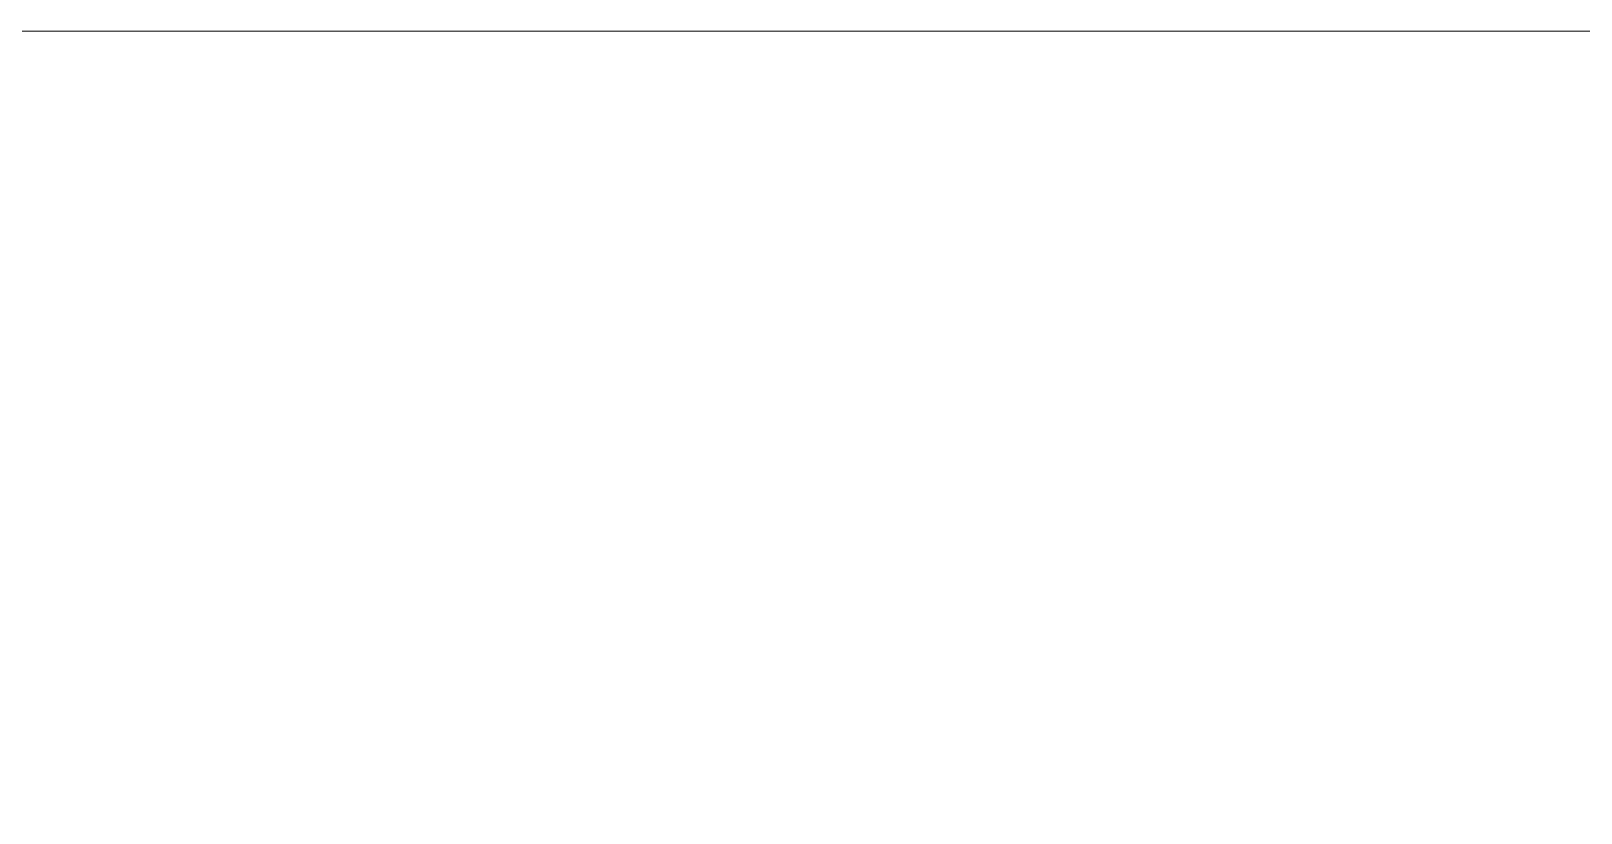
# Model space of a CAD drawing. Header units: millimetres. Extents: x 0 to 586, y 0 to 414.
# Drawn here: x 565.18 to 569.27, y 101.471 to 103.533 of the extents above; entities that cross this region are included whole.
import ezdxf

# ---------------------------------------------------------------- set-up
doc = ezdxf.new("R2010")
doc.units = ezdxf.units.MM

msp = doc.modelspace()

# ---------------------------------------------------------------- hatches: boundary and pattern name
h = msp.add_hatch(color=0)
h.dxf.hatch_style = 2
h.paths.add_polyline_path([(568.187417, 102.305556), (568.187417, 102.958194)])
h = msp.add_hatch(color=0)
h.dxf.hatch_style = 2
h.paths.add_polyline_path([(568.035722, 102.13975), (568.035722, 102.919389)])
h = msp.add_hatch(color=0)
h.dxf.hatch_style = 2
h.paths.add_polyline_path([(568.03925, 102.13975), (568.03925, 102.922917)])
h = msp.add_hatch(color=0)
h.dxf.hatch_style = 2
h.paths.add_polyline_path([(568.060417, 102.178556), (568.060417, 102.9335)])
h = msp.add_hatch(color=0)
h.dxf.hatch_style = 2
h.paths.add_polyline_path([(568.060417, 102.178556), (568.060417, 102.9335)])
h = msp.add_hatch(color=0)
h.dxf.hatch_style = 2
h.paths.add_polyline_path([(568.060417, 102.178556), (568.060417, 102.9335)])
h = msp.add_hatch(color=0)
h.dxf.hatch_style = 2
h.paths.add_polyline_path([(568.060417, 102.178556), (568.060417, 102.9335)])
h = msp.add_hatch(color=0)
h.dxf.hatch_style = 2
h.paths.add_polyline_path([(568.063944, 102.182083), (568.063944, 102.9335)])
h = msp.add_hatch(color=0)
h.dxf.hatch_style = 2
h.paths.add_polyline_path([(568.092167, 102.227944), (568.092167, 102.944083)])
h = msp.add_hatch(color=0)
h.dxf.hatch_style = 2
h.paths.add_polyline_path([(568.092167, 102.227944), (568.092167, 102.944083)])
h = msp.add_hatch(color=0)
h.dxf.hatch_style = 2
h.paths.add_polyline_path([(568.092167, 102.227944), (568.092167, 102.940556)])
h = msp.add_hatch(color=0)
h.dxf.hatch_style = 2
h.paths.add_polyline_path([(568.095694, 102.231472), (568.095694, 102.944083)])
h = msp.add_hatch(color=0)
h.dxf.hatch_style = 2
h.paths.add_polyline_path([(568.162722, 102.294972), (568.162722, 102.954667)])
h = msp.add_hatch(color=0)
h.dxf.hatch_style = 2
h.paths.add_polyline_path([(568.169778, 102.302028), (568.169778, 102.954667)])
h = msp.add_hatch(color=0)
h.dxf.hatch_style = 2
h.paths.add_polyline_path([(568.194472, 102.305556), (568.194472, 102.951139)])
h = msp.add_hatch(color=0)
h.dxf.hatch_style = 2
h.paths.add_polyline_path([(568.194472, 102.305556), (568.194472, 102.951139)])
h = msp.add_hatch(color=0)
h.dxf.hatch_style = 2
h.paths.add_polyline_path([(568.201528, 102.305556), (568.201528, 102.947611)])
h = msp.add_hatch(color=0)
h.dxf.hatch_style = 2
h.paths.add_polyline_path([(568.215639, 102.309083), (568.215639, 102.940556)])
h = msp.add_hatch(color=0)
h.dxf.hatch_style = 2
h.paths.add_polyline_path([(568.215639, 102.309083), (568.215639, 102.937028)])
h = msp.add_hatch(color=0)
h.dxf.hatch_style = 2
h.paths.add_polyline_path([(568.215639, 102.309083), (568.215639, 102.937028)])
h = msp.add_hatch(color=0)
h.dxf.hatch_style = 2
h.paths.add_polyline_path([(568.219167, 102.312611), (568.219167, 102.937028)])
h = msp.add_hatch(color=0)
h.dxf.hatch_style = 2
h.paths.add_polyline_path([(568.219167, 102.312611), (568.219167, 102.937028)])
h = msp.add_hatch(color=0)
h.dxf.hatch_style = 2
h.paths.add_polyline_path([(568.226222, 102.312611), (568.226222, 102.9335)])
h = msp.add_hatch(color=0)
h.dxf.hatch_style = 2
h.paths.add_polyline_path([(568.226222, 102.312611), (568.226222, 102.9335)])
h = msp.add_hatch(color=0)
h.dxf.hatch_style = 2
h.paths.add_polyline_path([(568.22975, 102.312611), (568.22975, 102.929972)])
h = msp.add_hatch(color=0)
h.dxf.hatch_style = 2
h.paths.add_polyline_path([(568.240333, 102.316139), (568.240333, 102.922917)])
h = msp.add_hatch(color=0)
h.dxf.hatch_style = 2
h.paths.add_polyline_path([(568.240333, 102.316139), (568.240333, 102.922917)])
h = msp.add_hatch(color=0)
h.dxf.hatch_style = 2
h.paths.add_polyline_path([(567.065583, 102.150333), (567.065583, 102.880583)])
h = msp.add_hatch(color=0)
h.dxf.hatch_style = 2
h.paths.add_polyline_path([(567.072639, 102.150333), (567.072639, 102.880583)])
h = msp.add_hatch(color=0)
h.dxf.hatch_style = 2
h.paths.add_polyline_path([(567.157306, 102.175028), (567.157306, 102.880583)])
h = msp.add_hatch(color=0)
h.dxf.hatch_style = 2
h.paths.add_polyline_path([(567.164361, 102.175028), (567.164361, 102.880583)])
h = msp.add_hatch(color=0)
h.dxf.hatch_style = 2
h.paths.add_polyline_path([(567.2455, 102.175028), (567.2455, 102.880583)])
h = msp.add_hatch(color=0)
h.dxf.hatch_style = 2
h.paths.add_polyline_path([(567.252556, 102.175028), (567.252556, 102.880583)])
h = msp.add_hatch(color=0)
h.dxf.hatch_style = 2
h.paths.add_polyline_path([(567.252556, 102.175028), (567.252556, 102.880583)])
h = msp.add_hatch(color=0)
h.dxf.hatch_style = 2
h.paths.add_polyline_path([(567.259611, 102.175028), (567.259611, 102.880583)])
h = msp.add_hatch(color=0)
h.dxf.hatch_style = 2
h.paths.add_polyline_path([(567.270194, 102.175028), (567.270194, 102.877056)])
h = msp.add_hatch(color=0)
h.dxf.hatch_style = 2
h.paths.add_polyline_path([(567.273722, 102.175028), (567.273722, 102.877056)])
h = msp.add_hatch(color=0)
h.dxf.hatch_style = 2
h.paths.add_polyline_path([(568.028667, 102.672444), (568.028667, 102.891167)])
h = msp.add_hatch(color=0)
h.dxf.hatch_style = 2
h.paths.add_polyline_path([(568.028667, 102.115056), (568.028667, 102.891167)])
h = msp.add_hatch(color=0)
h.dxf.hatch_style = 2
h.paths.add_polyline_path([(568.028667, 102.6795), (568.028667, 102.887639)])
h = msp.add_hatch(color=0)
h.dxf.hatch_style = 2
h.paths.add_polyline_path([(568.032194, 102.118583), (568.032194, 102.894694)])
h = msp.add_hatch(color=0)
h.dxf.hatch_style = 2
h.paths.add_polyline_path([(567.280778, 101.956306), (567.280778, 102.873528)])
h = msp.add_hatch(color=0)
h.dxf.hatch_style = 2
h.paths.add_polyline_path([(567.294889, 101.906917), (567.294889, 102.83825)])
h = msp.add_hatch(color=0)
h.dxf.hatch_style = 2
h.paths.add_polyline_path([(567.298417, 101.903389), (567.298417, 102.834722)])
h = msp.add_hatch(color=0)
h.dxf.hatch_style = 2
h.paths.add_polyline_path([(567.298417, 101.903389), (567.298417, 102.834722)])
h = msp.add_hatch(color=0)
h.dxf.hatch_style = 2
h.paths.add_polyline_path([(567.301944, 101.903389), (567.301944, 102.831194)])
h = msp.add_hatch(color=0)
h.dxf.hatch_style = 2
h.paths.add_polyline_path([(567.301944, 102.743), (567.301944, 102.824139)])
h = msp.add_hatch(color=0)
h.dxf.hatch_style = 2
h.paths.add_polyline_path([(567.309, 102.77475), (567.309, 102.817083)])
h = msp.add_hatch(color=0)
h.dxf.hatch_style = 2
h.paths.add_polyline_path([(567.301944, 101.903389), (567.301944, 102.721833)])
h = msp.add_hatch(color=0)
h.dxf.hatch_style = 2
h.paths.add_polyline_path([(567.301944, 101.903389), (567.301944, 102.718306)])
h = msp.add_hatch(color=0)
h.dxf.hatch_style = 2
h.paths.add_polyline_path([(567.301944, 101.903389), (567.301944, 102.718306)])
h = msp.add_hatch(color=0)
h.dxf.hatch_style = 2
h.paths.add_polyline_path([(567.309, 101.903389), (567.309, 102.71125)])
h = msp.add_hatch(color=0)
h.dxf.hatch_style = 2
h.paths.add_polyline_path([(567.012667, 102.150333), (567.012667, 102.640694)])
h = msp.add_hatch(color=0)
h.dxf.hatch_style = 2
h.paths.add_polyline_path([(567.012667, 102.150333), (567.012667, 102.637167)])
h = msp.add_hatch(color=0)
h.dxf.hatch_style = 2
h.paths.add_polyline_path([(568.028667, 102.115056), (568.028667, 102.630111)])
h = msp.add_hatch(color=0)
h.dxf.hatch_style = 2
h.paths.add_polyline_path([(568.275611, 102.323194), (568.275611, 102.658333)])
h = msp.add_hatch(color=0)
h.dxf.hatch_style = 2
h.paths.add_polyline_path([(568.279139, 102.323194), (568.279139, 102.658333)])
h = msp.add_hatch(color=0)
h.dxf.hatch_style = 2
h.paths.add_polyline_path([(568.317944, 102.33025), (568.317944, 102.658333)])
h = msp.add_hatch(color=0)
h.dxf.hatch_style = 2
h.paths.add_polyline_path([(568.321472, 102.333778), (568.321472, 102.658333)])
h = msp.add_hatch(color=0)
h.dxf.hatch_style = 2
h.paths.add_polyline_path([(568.321472, 102.333778), (568.321472, 102.658333)])
h = msp.add_hatch(color=0)
h.dxf.hatch_style = 2
h.paths.add_polyline_path([(568.325, 102.333778), (568.325, 102.658333)])
h = msp.add_hatch(color=0)
h.dxf.hatch_style = 2
h.paths.add_polyline_path([(568.325, 102.333778), (568.325, 102.658333)])
h = msp.add_hatch(color=0)
h.dxf.hatch_style = 2
h.paths.add_polyline_path([(568.328528, 102.333778), (568.328528, 102.658333)])
h = msp.add_hatch(color=0)
h.dxf.hatch_style = 2
h.paths.add_polyline_path([(568.360278, 102.340833), (568.360278, 102.658333)])
h = msp.add_hatch(color=0)
h.dxf.hatch_style = 2
h.paths.add_polyline_path([(568.360278, 102.340833), (568.360278, 102.658333)])
h = msp.add_hatch(color=0)
h.dxf.hatch_style = 2
h.paths.add_polyline_path([(568.399083, 102.347889), (568.399083, 102.658333)])
h = msp.add_hatch(color=0)
h.dxf.hatch_style = 2
h.paths.add_polyline_path([(568.402611, 102.347889), (568.402611, 102.658333)])
h = msp.add_hatch(color=0)
h.dxf.hatch_style = 2
h.paths.add_polyline_path([(568.42025, 102.351417), (568.42025, 102.658333)])
h = msp.add_hatch(color=0)
h.dxf.hatch_style = 2
h.paths.add_polyline_path([(568.423778, 102.351417), (568.423778, 102.658333)])
h = msp.add_hatch(color=0)
h.dxf.hatch_style = 2
h.paths.add_polyline_path([(568.423778, 102.351417), (568.423778, 102.658333)])
h = msp.add_hatch(color=0)
h.dxf.hatch_style = 2
h.paths.add_polyline_path([(568.427306, 102.351417), (568.427306, 102.658333)])
h = msp.add_hatch(color=0)
h.dxf.hatch_style = 2
h.paths.add_polyline_path([(568.427306, 102.351417), (568.427306, 102.658333)])
h = msp.add_hatch(color=0)
h.dxf.hatch_style = 2
h.paths.add_polyline_path([(568.434361, 102.351417), (568.434361, 102.658333)])
h = msp.add_hatch(color=0)
h.dxf.hatch_style = 2
h.paths.add_polyline_path([(568.473167, 102.351417), (568.473167, 102.658333)])
h = msp.add_hatch(color=0)
h.dxf.hatch_style = 2
h.paths.add_polyline_path([(568.473167, 102.351417), (568.473167, 102.658333)])
h = msp.add_hatch(color=0)
h.dxf.hatch_style = 2
h.paths.add_polyline_path([(568.473167, 102.351417), (568.473167, 102.658333)])
h = msp.add_hatch(color=0)
h.dxf.hatch_style = 2
h.paths.add_polyline_path([(568.480222, 102.351417), (568.480222, 102.658333)])
h = msp.add_hatch(color=0)
h.dxf.hatch_style = 2
h.paths.add_polyline_path([(568.497861, 102.354944), (568.497861, 102.658333)])
h = msp.add_hatch(color=0)
h.dxf.hatch_style = 2
h.paths.add_polyline_path([(568.501389, 102.354944), (568.501389, 102.658333)])
h = msp.add_hatch(color=0)
h.dxf.hatch_style = 2
h.paths.add_polyline_path([(568.501389, 102.354944), (568.501389, 102.658333)])
h = msp.add_hatch(color=0)
h.dxf.hatch_style = 2
h.paths.add_polyline_path([(568.508444, 102.354944), (568.508444, 102.651278)])
h = msp.add_hatch(color=0)
h.dxf.hatch_style = 2
h.paths.add_polyline_path([(568.508444, 102.354944), (568.508444, 102.651278)])
h = msp.add_hatch(color=0)
h.dxf.hatch_style = 2
h.paths.add_polyline_path([(568.5155, 102.354944), (568.5155, 102.644222)])
h = msp.add_hatch(color=0)
h.dxf.hatch_style = 2
h.paths.add_polyline_path([(568.543722, 102.369056), (568.543722, 102.616)])
h = msp.add_hatch(color=0)
h.dxf.hatch_style = 2
h.paths.add_polyline_path([(568.550778, 102.383167), (568.550778, 102.608944)])
h = msp.add_hatch(color=0)
h.dxf.hatch_style = 2
h.paths.add_polyline_path([(568.550778, 102.383167), (568.550778, 102.608944)])
h = msp.add_hatch(color=0)
h.dxf.hatch_style = 2
h.paths.add_polyline_path([(568.554306, 102.383167), (568.554306, 102.608944)])
h = msp.add_hatch(color=0)
h.dxf.hatch_style = 2
h.paths.add_polyline_path([(568.554306, 102.383167), (568.554306, 102.608944)])
h = msp.add_hatch(color=0)
h.dxf.hatch_style = 2
h.paths.add_polyline_path([(568.554306, 102.386694), (568.554306, 102.605417)])
h = msp.add_hatch(color=0)
h.dxf.hatch_style = 2
h.paths.add_polyline_path([(568.561361, 102.404333), (568.561361, 102.598361)])
h = msp.add_hatch(color=0)
h.dxf.hatch_style = 2
h.paths.add_polyline_path([(568.561361, 102.404333), (568.561361, 102.598361)])
h = msp.add_hatch(color=0)
h.dxf.hatch_style = 2
h.paths.add_polyline_path([(568.564889, 102.407861), (568.564889, 102.594833)])
h = msp.add_hatch(color=0)
h.dxf.hatch_style = 2
h.paths.add_polyline_path([(568.564889, 102.407861), (568.564889, 102.594833)])
h = msp.add_hatch(color=0)
h.dxf.hatch_style = 2
h.paths.add_polyline_path([(568.564889, 102.407861), (568.564889, 102.594833)])
h = msp.add_hatch(color=0)
h.dxf.hatch_style = 2
h.paths.add_polyline_path([(567.319583, 101.903389), (567.319583, 102.563083)])
h = msp.add_hatch(color=0)
h.dxf.hatch_style = 2
h.paths.add_polyline_path([(567.84875, 101.924556), (567.84875, 102.563083)])
h = msp.add_hatch(color=0)
h.dxf.hatch_style = 2
h.paths.add_polyline_path([(567.855806, 101.921028), (567.855806, 102.566611)])
h = msp.add_hatch(color=0)
h.dxf.hatch_style = 2
h.paths.add_polyline_path([(568.000444, 102.019806), (568.000444, 102.573667)])
h = msp.add_hatch(color=0)
h.dxf.hatch_style = 2
h.paths.add_polyline_path([(568.000444, 102.019806), (568.000444, 102.573667)])
h = msp.add_hatch(color=0)
h.dxf.hatch_style = 2
h.paths.add_polyline_path([(568.003972, 102.033917), (568.003972, 102.577194)])
h = msp.add_hatch(color=0)
h.dxf.hatch_style = 2
h.paths.add_polyline_path([(568.003972, 102.026861), (568.003972, 102.573667)])
h = msp.add_hatch(color=0)
h.dxf.hatch_style = 2
h.paths.add_polyline_path([(568.003972, 102.026861), (568.003972, 102.573667)])
h = msp.add_hatch(color=0)
h.dxf.hatch_style = 2
h.paths.add_polyline_path([(568.028667, 102.115056), (568.028667, 102.58425)])
h = msp.add_hatch(color=0)
h.dxf.hatch_style = 2
h.paths.add_polyline_path([(567.813472, 101.935139), (567.813472, 102.52075)])
h = msp.add_hatch(color=0)
h.dxf.hatch_style = 2
h.paths.add_polyline_path([(567.813472, 101.938667), (567.813472, 102.517222)])
h = msp.add_hatch(color=0)
h.dxf.hatch_style = 2
h.paths.add_polyline_path([(567.813472, 101.938667), (567.813472, 102.517222)])
h = msp.add_hatch(color=0)
h.dxf.hatch_style = 2
h.paths.add_polyline_path([(567.813472, 101.938667), (567.813472, 102.513694)])
h = msp.add_hatch(color=0)
h.dxf.hatch_style = 2
h.paths.add_polyline_path([(567.323111, 101.903389), (567.323111, 102.467833)])
h = msp.add_hatch(color=0)
h.dxf.hatch_style = 2
h.paths.add_polyline_path([(567.347806, 101.903389), (567.347806, 102.4255)])
h = msp.add_hatch(color=0)
h.dxf.hatch_style = 2
h.paths.add_polyline_path([(567.002083, 102.150333), (567.002083, 102.386694)])
h = msp.add_hatch(color=0)
h.dxf.hatch_style = 2
h.paths.add_polyline_path([(567.354861, 101.903389), (567.354861, 102.414917)])
h = msp.add_hatch(color=0)
h.dxf.hatch_style = 2
h.paths.add_polyline_path([(567.354861, 101.903389), (567.354861, 102.404333)])
h = msp.add_hatch(color=0)
h.dxf.hatch_style = 2
h.paths.add_polyline_path([(567.361917, 101.903389), (567.361917, 102.390222)])
h = msp.add_hatch(color=0)
h.dxf.hatch_style = 2
h.paths.add_polyline_path([(567.757028, 102.227944), (567.757028, 102.39375)])
h = msp.add_hatch(color=0)
h.dxf.hatch_style = 2
h.paths.add_polyline_path([(567.757028, 102.227944), (567.757028, 102.39375)])
h = msp.add_hatch(color=0)
h.dxf.hatch_style = 2
h.paths.add_polyline_path([(567.757028, 102.227944), (567.757028, 102.39375)])
h = msp.add_hatch(color=0)
h.dxf.hatch_style = 2
h.paths.add_polyline_path([(567.764083, 102.227944), (567.764083, 102.39375)])
h = msp.add_hatch(color=0)
h.dxf.hatch_style = 2
h.paths.add_polyline_path([(567.799361, 101.970417), (567.799361, 102.400806)])
h = msp.add_hatch(color=0)
h.dxf.hatch_style = 2
h.paths.add_polyline_path([(567.813472, 101.938667), (567.813472, 102.411389)])
h = msp.add_hatch(color=0)
h.dxf.hatch_style = 2
h.paths.add_polyline_path([(566.543472, 102.122111), (566.543472, 102.344361)])
h = msp.add_hatch(color=0)
h.dxf.hatch_style = 2
h.paths.add_polyline_path([(566.550528, 102.122111), (566.550528, 102.344361)])
h = msp.add_hatch(color=0)
h.dxf.hatch_style = 2
h.paths.add_polyline_path([(566.589333, 102.115056), (566.589333, 102.351417)])
h = msp.add_hatch(color=0)
h.dxf.hatch_style = 2
h.paths.add_polyline_path([(566.596389, 102.115056), (566.596389, 102.351417)])
h = msp.add_hatch(color=0)
h.dxf.hatch_style = 2
h.paths.add_polyline_path([(566.596389, 102.115056), (566.596389, 102.351417)])
h = msp.add_hatch(color=0)
h.dxf.hatch_style = 2
h.paths.add_polyline_path([(566.596389, 102.115056), (566.596389, 102.351417)])
h = msp.add_hatch(color=0)
h.dxf.hatch_style = 2
h.paths.add_polyline_path([(566.596389, 102.115056), (566.596389, 102.351417)])
h = msp.add_hatch(color=0)
h.dxf.hatch_style = 2
h.paths.add_polyline_path([(566.603444, 102.115056), (566.603444, 102.347889)])
h = msp.add_hatch(color=0)
h.dxf.hatch_style = 2
h.paths.add_polyline_path([(566.603444, 102.115056), (566.603444, 102.347889)])
h = msp.add_hatch(color=0)
h.dxf.hatch_style = 2
h.paths.add_polyline_path([(566.606972, 102.115056), (566.606972, 102.347889)])
h = msp.add_hatch(color=0)
h.dxf.hatch_style = 2
h.paths.add_polyline_path([(566.606972, 102.115056), (566.606972, 102.347889)])
h = msp.add_hatch(color=0)
h.dxf.hatch_style = 2
h.paths.add_polyline_path([(566.614028, 102.115056), (566.614028, 102.347889)])
h = msp.add_hatch(color=0)
h.dxf.hatch_style = 2
h.paths.add_polyline_path([(566.614028, 102.115056), (566.614028, 102.347889)])
h = msp.add_hatch(color=0)
h.dxf.hatch_style = 2
h.paths.add_polyline_path([(566.614028, 102.115056), (566.614028, 102.344361)])
h = msp.add_hatch(color=0)
h.dxf.hatch_style = 2
h.paths.add_polyline_path([(566.716333, 102.115056), (566.716333, 102.344361)])
h = msp.add_hatch(color=0)
h.dxf.hatch_style = 2
h.paths.add_polyline_path([(566.719861, 102.115056), (566.719861, 102.344361)])
h = msp.add_hatch(color=0)
h.dxf.hatch_style = 2
h.paths.add_polyline_path([(566.751611, 102.122111), (566.751611, 102.347889)])
h = msp.add_hatch(color=0)
h.dxf.hatch_style = 2
h.paths.add_polyline_path([(566.755139, 102.125639), (566.755139, 102.347889)])
h = msp.add_hatch(color=0)
h.dxf.hatch_style = 2
h.paths.add_polyline_path([(566.779833, 102.129167), (566.779833, 102.347889)])
h = msp.add_hatch(color=0)
h.dxf.hatch_style = 2
h.paths.add_polyline_path([(566.786889, 102.129167), (566.786889, 102.347889)])
h = msp.add_hatch(color=0)
h.dxf.hatch_style = 2
h.paths.add_polyline_path([(566.786889, 102.129167), (566.786889, 102.347889)])
h = msp.add_hatch(color=0)
h.dxf.hatch_style = 2
h.paths.add_polyline_path([(566.790417, 102.132694), (566.790417, 102.347889)])
h = msp.add_hatch(color=0)
h.dxf.hatch_style = 2
h.paths.add_polyline_path([(566.808056, 102.136222), (566.808056, 102.351417)])
h = msp.add_hatch(color=0)
h.dxf.hatch_style = 2
h.paths.add_polyline_path([(566.811583, 102.136222), (566.811583, 102.351417)])
h = msp.add_hatch(color=0)
h.dxf.hatch_style = 2
h.paths.add_polyline_path([(566.811583, 102.136222), (566.811583, 102.351417)])
h = msp.add_hatch(color=0)
h.dxf.hatch_style = 2
h.paths.add_polyline_path([(566.815111, 102.136222), (566.815111, 102.351417)])
h = msp.add_hatch(color=0)
h.dxf.hatch_style = 2
h.paths.add_polyline_path([(566.815111, 102.136222), (566.815111, 102.351417)])
h = msp.add_hatch(color=0)
h.dxf.hatch_style = 2
h.paths.add_polyline_path([(566.815111, 102.136222), (566.815111, 102.351417)])
h = msp.add_hatch(color=0)
h.dxf.hatch_style = 2
h.paths.add_polyline_path([(566.860972, 102.143278), (566.860972, 102.358472)])
h = msp.add_hatch(color=0)
h.dxf.hatch_style = 2
h.paths.add_polyline_path([(566.8645, 102.146806), (566.8645, 102.358472)])
h = msp.add_hatch(color=0)
h.dxf.hatch_style = 2
h.paths.add_polyline_path([(566.963278, 102.150333), (566.963278, 102.369056)])
h = msp.add_hatch(color=0)
h.dxf.hatch_style = 2
h.paths.add_polyline_path([(566.963278, 102.150333), (566.963278, 102.369056)])
h = msp.add_hatch(color=0)
h.dxf.hatch_style = 2
h.paths.add_polyline_path([(566.963278, 102.150333), (566.963278, 102.369056)])
h = msp.add_hatch(color=0)
h.dxf.hatch_style = 2
h.paths.add_polyline_path([(566.970333, 102.150333), (566.970333, 102.369056)])
h = msp.add_hatch(color=0)
h.dxf.hatch_style = 2
h.paths.add_polyline_path([(566.998556, 102.150333), (566.998556, 102.369056)])
h = msp.add_hatch(color=0)
h.dxf.hatch_style = 2
h.paths.add_polyline_path([(567.002083, 102.150333), (567.002083, 102.383167)])
h = msp.add_hatch(color=0)
h.dxf.hatch_style = 2
h.paths.add_polyline_path([(567.002083, 102.150333), (567.002083, 102.369056)])
h = msp.add_hatch(color=0)
h.dxf.hatch_style = 2
h.paths.add_polyline_path([(567.457167, 101.903389), (567.457167, 102.376111)])
h = msp.add_hatch(color=0)
h.dxf.hatch_style = 2
h.paths.add_polyline_path([(567.460694, 101.903389), (567.460694, 102.376111)])
h = msp.add_hatch(color=0)
h.dxf.hatch_style = 2
h.paths.add_polyline_path([(567.460694, 101.903389), (567.460694, 102.376111)])
h = msp.add_hatch(color=0)
h.dxf.hatch_style = 2
h.paths.add_polyline_path([(567.464222, 101.903389), (567.464222, 102.376111)])
h = msp.add_hatch(color=0)
h.dxf.hatch_style = 2
h.paths.add_polyline_path([(567.464222, 101.903389), (567.464222, 102.376111)])
h = msp.add_hatch(color=0)
h.dxf.hatch_style = 2
h.paths.add_polyline_path([(567.471278, 101.910444), (567.471278, 102.379639)])
h = msp.add_hatch(color=0)
h.dxf.hatch_style = 2
h.paths.add_polyline_path([(567.478333, 101.921028), (567.478333, 102.379639)])
h = msp.add_hatch(color=0)
h.dxf.hatch_style = 2
h.paths.add_polyline_path([(567.485389, 101.931611), (567.485389, 102.379639)])
h = msp.add_hatch(color=0)
h.dxf.hatch_style = 2
h.paths.add_polyline_path([(567.485389, 101.931611), (567.485389, 102.379639)])
h = msp.add_hatch(color=0)
h.dxf.hatch_style = 2
h.paths.add_polyline_path([(567.488917, 101.931611), (567.488917, 102.379639)])
h = msp.add_hatch(color=0)
h.dxf.hatch_style = 2
h.paths.add_polyline_path([(567.495972, 101.942194), (567.495972, 102.379639)])
h = msp.add_hatch(color=0)
h.dxf.hatch_style = 2
h.paths.add_polyline_path([(567.513611, 102.178556), (567.513611, 102.379639)])
h = msp.add_hatch(color=0)
h.dxf.hatch_style = 2
h.paths.add_polyline_path([(567.513611, 102.178556), (567.513611, 102.379639)])
h = msp.add_hatch(color=0)
h.dxf.hatch_style = 2
h.paths.add_polyline_path([(567.520667, 102.182083), (567.520667, 102.379639)])
h = msp.add_hatch(color=0)
h.dxf.hatch_style = 2
h.paths.add_polyline_path([(567.541833, 102.199722), (567.541833, 102.379639)])
h = msp.add_hatch(color=0)
h.dxf.hatch_style = 2
h.paths.add_polyline_path([(567.545361, 102.20325), (567.545361, 102.379639)])
h = msp.add_hatch(color=0)
h.dxf.hatch_style = 2
h.paths.add_polyline_path([(567.584167, 102.227944), (567.584167, 102.379639)])
h = msp.add_hatch(color=0)
h.dxf.hatch_style = 2
h.paths.add_polyline_path([(567.584167, 102.227944), (567.584167, 102.379639)])
h = msp.add_hatch(color=0)
h.dxf.hatch_style = 2
h.paths.add_polyline_path([(567.584167, 102.227944), (567.584167, 102.379639)])
h = msp.add_hatch(color=0)
h.dxf.hatch_style = 2
h.paths.add_polyline_path([(567.587694, 102.227944), (567.587694, 102.379639)])
h = msp.add_hatch(color=0)
h.dxf.hatch_style = 2
h.paths.add_polyline_path([(567.630028, 102.227944), (567.630028, 102.379639)])
h = msp.add_hatch(color=0)
h.dxf.hatch_style = 2
h.paths.add_polyline_path([(567.633556, 102.227944), (567.633556, 102.379639)])
h = msp.add_hatch(color=0)
h.dxf.hatch_style = 2
h.paths.add_polyline_path([(567.644139, 102.227944), (567.644139, 102.379639)])
h = msp.add_hatch(color=0)
h.dxf.hatch_style = 2
h.paths.add_polyline_path([(567.644139, 102.227944), (567.644139, 102.379639)])
h = msp.add_hatch(color=0)
h.dxf.hatch_style = 2
h.paths.add_polyline_path([(567.672361, 102.227944), (567.672361, 102.379639)])
h = msp.add_hatch(color=0)
h.dxf.hatch_style = 2
h.paths.add_polyline_path([(567.675889, 102.227944), (567.675889, 102.383167)])
h = msp.add_hatch(color=0)
h.dxf.hatch_style = 2
h.paths.add_polyline_path([(566.501139, 102.143278), (566.501139, 102.316139)])
h = msp.add_hatch(color=0)
h.dxf.hatch_style = 2
h.paths.add_polyline_path([(566.504667, 102.13975), (566.504667, 102.333778)])
h = msp.add_hatch(color=0)
h.dxf.hatch_style = 2
h.paths.add_polyline_path([(566.511722, 102.136222), (566.511722, 102.333778)])
h = msp.add_hatch(color=0)
h.dxf.hatch_style = 2
h.paths.add_polyline_path([(566.511722, 102.136222), (566.511722, 102.333778)])
h = msp.add_hatch(color=0)
h.dxf.hatch_style = 2
h.paths.add_polyline_path([(566.51525, 102.132694), (566.51525, 102.337306)])
h = msp.add_hatch(color=0)
h.dxf.hatch_style = 2
h.paths.add_polyline_path([(566.444694, 102.189139), (566.444694, 102.273806)])
h = msp.add_hatch(color=0)
h.dxf.hatch_style = 2
h.paths.add_polyline_path([(566.448222, 102.189139), (566.448222, 102.277333)])
h = msp.add_hatch(color=0)
h.dxf.hatch_style = 2
h.paths.add_polyline_path([(566.441167, 102.196194), (566.441167, 102.252639)])
h = msp.add_hatch(color=0)
h.dxf.hatch_style = 2
h.paths.add_polyline_path([(568.536667, 101.50475), (568.536667, 102.220889)])
h = msp.add_hatch(color=0)
h.dxf.hatch_style = 2
h.paths.add_polyline_path([(568.543722, 101.50475), (568.543722, 102.227944)])
h = msp.add_hatch(color=0)
h.dxf.hatch_style = 2
h.paths.add_polyline_path([(568.543722, 101.50475), (568.543722, 102.227944)])
h = msp.add_hatch(color=0)
h.dxf.hatch_style = 2
h.paths.add_polyline_path([(568.550778, 101.501222), (568.550778, 102.231472)])
h = msp.add_hatch(color=0)
h.dxf.hatch_style = 2
h.paths.add_polyline_path([(568.550778, 101.501222), (568.550778, 102.231472)])
h = msp.add_hatch(color=0)
h.dxf.hatch_style = 2
h.paths.add_polyline_path([(568.554306, 101.501222), (568.554306, 102.235)])
h = msp.add_hatch(color=0)
h.dxf.hatch_style = 2
h.paths.add_polyline_path([(568.554306, 101.501222), (568.554306, 102.235)])
h = msp.add_hatch(color=0)
h.dxf.hatch_style = 2
h.paths.add_polyline_path([(568.554306, 101.501222), (568.554306, 102.231472)])
h = msp.add_hatch(color=0)
h.dxf.hatch_style = 2
h.paths.add_polyline_path([(568.554306, 101.501222), (568.554306, 102.231472)])
h = msp.add_hatch(color=0)
h.dxf.hatch_style = 2
h.paths.add_polyline_path([(568.561361, 101.501222), (568.561361, 102.242056)])
h = msp.add_hatch(color=0)
h.dxf.hatch_style = 2
h.paths.add_polyline_path([(568.561361, 101.501222), (568.561361, 102.242056)])
h = msp.add_hatch(color=0)
h.dxf.hatch_style = 2
h.paths.add_polyline_path([(568.564889, 101.501222), (568.564889, 102.242056)])
h = msp.add_hatch(color=0)
h.dxf.hatch_style = 2
h.paths.add_polyline_path([(568.564889, 101.501222), (568.564889, 102.242056)])
h = msp.add_hatch(color=0)
h.dxf.hatch_style = 2
h.paths.add_polyline_path([(568.564889, 101.501222), (568.564889, 102.242056)])
h = msp.add_hatch(color=0)
h.dxf.hatch_style = 2
h.paths.add_polyline_path([(568.575472, 101.497694), (568.575472, 102.242056)])
h = msp.add_hatch(color=0)
h.dxf.hatch_style = 2
h.paths.add_polyline_path([(568.579, 101.497694), (568.579, 102.242056)])
h = msp.add_hatch(color=0)
h.dxf.hatch_style = 2
h.paths.add_polyline_path([(568.589583, 101.497694), (568.589583, 102.242056)])
h = msp.add_hatch(color=0)
h.dxf.hatch_style = 2
h.paths.add_polyline_path([(568.593111, 101.494167), (568.593111, 102.242056)])
h = msp.add_hatch(color=0)
h.dxf.hatch_style = 2
h.paths.add_polyline_path([(568.593111, 101.494167), (568.593111, 102.242056)])
h = msp.add_hatch(color=0)
h.dxf.hatch_style = 2
h.paths.add_polyline_path([(568.596639, 101.494167), (568.596639, 102.242056)])
h = msp.add_hatch(color=0)
h.dxf.hatch_style = 2
h.paths.add_polyline_path([(568.596639, 101.494167), (568.596639, 102.242056)])
h = msp.add_hatch(color=0)
h.dxf.hatch_style = 2
h.paths.add_polyline_path([(568.600167, 101.494167), (568.600167, 102.242056)])
h = msp.add_hatch(color=0)
h.dxf.hatch_style = 2
h.paths.add_polyline_path([(568.649556, 101.487111), (568.649556, 102.242056)])
h = msp.add_hatch(color=0)
h.dxf.hatch_style = 2
h.paths.add_polyline_path([(568.653083, 101.487111), (568.653083, 102.242056)])
h = msp.add_hatch(color=0)
h.dxf.hatch_style = 2
h.paths.add_polyline_path([(568.653083, 101.487111), (568.653083, 102.242056)])
h = msp.add_hatch(color=0)
h.dxf.hatch_style = 2
h.paths.add_polyline_path([(568.656611, 101.487111), (568.656611, 102.242056)])
h = msp.add_hatch(color=0)
h.dxf.hatch_style = 2
h.paths.add_polyline_path([(568.656611, 101.487111), (568.656611, 102.242056)])
h = msp.add_hatch(color=0)
h.dxf.hatch_style = 2
h.paths.add_polyline_path([(568.656611, 101.487111), (568.656611, 102.238528)])
h = msp.add_hatch(color=0)
h.dxf.hatch_style = 2
h.paths.add_polyline_path([(568.660139, 101.854), (568.660139, 102.235)])
h = msp.add_hatch(color=0)
h.dxf.hatch_style = 2
h.paths.add_polyline_path([(568.670722, 101.910444), (568.670722, 102.220889)])
h = msp.add_hatch(color=0)
h.dxf.hatch_style = 2
h.paths.add_polyline_path([(568.497861, 101.518861), (568.497861, 102.185611)])
h = msp.add_hatch(color=0)
h.dxf.hatch_style = 2
h.paths.add_polyline_path([(568.501389, 101.515333), (568.501389, 102.189139)])
h = msp.add_hatch(color=0)
h.dxf.hatch_style = 2
h.paths.add_polyline_path([(568.501389, 101.515333), (568.501389, 102.189139)])
h = msp.add_hatch(color=0)
h.dxf.hatch_style = 2
h.paths.add_polyline_path([(568.508444, 101.508278), (568.508444, 102.196194)])
h = msp.add_hatch(color=0)
h.dxf.hatch_style = 2
h.paths.add_polyline_path([(568.508444, 101.508278), (568.508444, 102.196194)])
h = msp.add_hatch(color=0)
h.dxf.hatch_style = 2
h.paths.add_polyline_path([(568.5155, 101.508278), (568.5155, 102.199722)])
h = msp.add_hatch(color=0)
h.dxf.hatch_style = 2
h.paths.add_polyline_path([(568.684833, 101.984528), (568.684833, 102.20325)])
h = msp.add_hatch(color=0)
h.dxf.hatch_style = 2
h.paths.add_polyline_path([(568.684833, 101.984528), (568.684833, 102.20325)])
h = msp.add_hatch(color=0)
h.dxf.hatch_style = 2
h.paths.add_polyline_path([(568.688361, 101.991583), (568.688361, 102.199722)])
h = msp.add_hatch(color=0)
h.dxf.hatch_style = 2
h.paths.add_polyline_path([(568.691889, 102.005694), (568.691889, 102.196194)])
h = msp.add_hatch(color=0)
h.dxf.hatch_style = 2
h.paths.add_polyline_path([(568.702472, 102.040972), (568.702472, 102.182083)])
h = msp.add_hatch(color=0)
h.dxf.hatch_style = 2
h.paths.add_polyline_path([(568.702472, 102.0445), (568.702472, 102.182083)])
h = msp.add_hatch(color=0)
h.dxf.hatch_style = 2
h.paths.add_polyline_path([(568.716583, 102.104472), (568.716583, 102.160917)])
h = msp.add_hatch(color=0)
h.dxf.hatch_style = 2
h.paths.add_polyline_path([(568.473167, 101.543556), (568.473167, 102.122111)])
h = msp.add_hatch(color=0)
h.dxf.hatch_style = 2
h.paths.add_polyline_path([(568.473167, 101.543556), (568.473167, 102.122111)])
h = msp.add_hatch(color=0)
h.dxf.hatch_style = 2
h.paths.add_polyline_path([(568.473167, 101.547083), (568.473167, 102.118583)])
h = msp.add_hatch(color=0)
h.dxf.hatch_style = 2
h.paths.add_polyline_path([(568.360278, 101.656444), (568.360278, 102.033917)])
h = msp.add_hatch(color=0)
h.dxf.hatch_style = 2
h.paths.add_polyline_path([(568.360278, 101.656444), (568.360278, 102.033917)])
h = msp.add_hatch(color=0)
h.dxf.hatch_style = 2
h.paths.add_polyline_path([(568.399083, 101.656444), (568.399083, 102.0445)])
h = msp.add_hatch(color=0)
h.dxf.hatch_style = 2
h.paths.add_polyline_path([(568.402611, 101.656444), (568.402611, 102.0445)])
h = msp.add_hatch(color=0)
h.dxf.hatch_style = 2
h.paths.add_polyline_path([(568.42025, 101.635278), (568.42025, 102.051556)])
h = msp.add_hatch(color=0)
h.dxf.hatch_style = 2
h.paths.add_polyline_path([(568.423778, 101.63175), (568.423778, 102.051556)])
h = msp.add_hatch(color=0)
h.dxf.hatch_style = 2
h.paths.add_polyline_path([(568.423778, 101.63175), (568.423778, 102.051556)])
h = msp.add_hatch(color=0)
h.dxf.hatch_style = 2
h.paths.add_polyline_path([(568.427306, 101.628222), (568.427306, 102.055083)])
h = msp.add_hatch(color=0)
h.dxf.hatch_style = 2
h.paths.add_polyline_path([(568.434361, 101.617639), (568.434361, 102.055083)])
h = msp.add_hatch(color=0)
h.dxf.hatch_style = 2
h.paths.add_polyline_path([(568.317944, 101.656444), (568.317944, 101.995111)])
h = msp.add_hatch(color=0)
h.dxf.hatch_style = 2
h.paths.add_polyline_path([(568.321472, 101.656444), (568.321472, 101.998639)])
h = msp.add_hatch(color=0)
h.dxf.hatch_style = 2
h.paths.add_polyline_path([(568.321472, 101.656444), (568.321472, 101.998639)])
h = msp.add_hatch(color=0)
h.dxf.hatch_style = 2
h.paths.add_polyline_path([(568.325, 101.656444), (568.325, 102.002167)])
h = msp.add_hatch(color=0)
h.dxf.hatch_style = 2
h.paths.add_polyline_path([(568.325, 101.656444), (568.325, 102.002167)])
h = msp.add_hatch(color=0)
h.dxf.hatch_style = 2
h.paths.add_polyline_path([(568.328528, 101.656444), (568.328528, 102.005694)])
h = msp.add_hatch(color=0)
h.dxf.hatch_style = 2
h.paths.add_polyline_path([(568.275611, 101.659972), (568.275611, 101.913972)])
h = msp.add_hatch(color=0)
h.dxf.hatch_style = 2
h.paths.add_polyline_path([(568.279139, 101.656444), (568.279139, 101.921028)])
h = msp.add_hatch(color=0)
h.dxf.hatch_style = 2
h.paths.add_polyline_path([(568.240333, 101.681139), (568.240333, 101.846944)])
h = msp.add_hatch(color=0)
h.dxf.hatch_style = 2
h.paths.add_polyline_path([(568.240333, 101.681139), (568.240333, 101.846944)])
h = msp.add_hatch(color=0)
h.dxf.hatch_style = 2
h.paths.add_polyline_path([(568.656611, 101.487111), (568.656611, 101.843417)])
h = msp.add_hatch(color=0)
h.dxf.hatch_style = 2
h.paths.add_polyline_path([(568.660139, 101.487111), (568.660139, 101.836361)])
h = msp.add_hatch(color=0)
h.dxf.hatch_style = 2
h.paths.add_polyline_path([(568.660139, 101.487111), (568.660139, 101.836361)])
h = msp.add_hatch(color=0)
h.dxf.hatch_style = 2
h.paths.add_polyline_path([(568.667194, 101.483583), (568.667194, 101.815194)])
h = msp.add_hatch(color=0)
h.dxf.hatch_style = 2
h.paths.add_polyline_path([(568.226222, 101.688194), (568.226222, 101.786972)])
h = msp.add_hatch(color=0)
h.dxf.hatch_style = 2
h.paths.add_polyline_path([(568.681306, 101.483583), (568.681306, 101.776389)])
h = msp.add_hatch(color=0)
h.dxf.hatch_style = 2
h.paths.add_polyline_path([(568.219167, 101.691722), (568.219167, 101.741111)])
h = msp.add_hatch(color=0)
h.dxf.hatch_style = 2
h.paths.add_polyline_path([(568.684833, 101.483583), (568.684833, 101.765806)])
h = msp.add_hatch(color=0)
h.dxf.hatch_style = 2
h.paths.add_polyline_path([(568.688361, 101.483583), (568.688361, 101.765806)])
h = msp.add_hatch(color=0)
h.dxf.hatch_style = 2
h.paths.add_polyline_path([(568.688361, 101.483583), (568.688361, 101.765806)])
h = msp.add_hatch(color=0)
h.dxf.hatch_style = 2
h.paths.add_polyline_path([(568.691889, 101.483583), (568.691889, 101.762278)])
h = msp.add_hatch(color=0)
h.dxf.hatch_style = 2
h.paths.add_polyline_path([(568.702472, 101.483583), (568.702472, 101.75875)])
h = msp.add_hatch(color=0)
h.dxf.hatch_style = 2
h.paths.add_polyline_path([(568.702472, 101.483583), (568.702472, 101.755222)])
h = msp.add_hatch(color=0)
h.dxf.hatch_style = 2
h.paths.add_polyline_path([(568.713056, 101.483583), (568.713056, 101.748167)])
h = msp.add_hatch(color=0)
h.dxf.hatch_style = 2
h.paths.add_polyline_path([(568.716583, 101.483583), (568.716583, 101.748167)])
h = msp.add_hatch(color=0)
h.dxf.hatch_style = 2
h.paths.add_polyline_path([(568.73775, 100.908556), (568.73775, 101.748167)])
h = msp.add_hatch(color=0)
h.dxf.hatch_style = 2
h.paths.add_polyline_path([(568.741278, 100.908556), (568.741278, 101.748167)])
h = msp.add_hatch(color=0)
h.dxf.hatch_style = 2
h.paths.add_polyline_path([(568.741278, 100.908556), (568.741278, 101.748167)])
h = msp.add_hatch(color=0)
h.dxf.hatch_style = 2
h.paths.add_polyline_path([(568.741278, 100.908556), (568.741278, 101.748167)])
h = msp.add_hatch(color=0)
h.dxf.hatch_style = 2
h.paths.add_polyline_path([(568.741278, 100.908556), (568.741278, 101.748167)])
h = msp.add_hatch(color=0)
h.dxf.hatch_style = 2
h.paths.add_polyline_path([(568.748333, 100.912083), (568.748333, 101.748167)])
h = msp.add_hatch(color=0)
h.dxf.hatch_style = 2
h.paths.add_polyline_path([(568.748333, 100.912083), (568.748333, 101.748167)])
h = msp.add_hatch(color=0)
h.dxf.hatch_style = 2
h.paths.add_polyline_path([(568.755389, 100.912083), (568.755389, 101.748167)])
h = msp.add_hatch(color=0)
h.dxf.hatch_style = 2
h.paths.add_polyline_path([(568.758917, 101.003806), (568.758917, 101.748167)])
h = msp.add_hatch(color=0)
h.dxf.hatch_style = 2
h.paths.add_polyline_path([(568.758917, 101.003806), (568.758917, 101.748167)])
h = msp.add_hatch(color=0)
h.dxf.hatch_style = 2
h.paths.add_polyline_path([(568.762444, 101.007333), (568.762444, 101.748167)])
h = msp.add_hatch(color=0)
h.dxf.hatch_style = 2
h.paths.add_polyline_path([(568.762444, 101.007333), (568.762444, 101.748167)])
h = msp.add_hatch(color=0)
h.dxf.hatch_style = 2
h.paths.add_polyline_path([(568.7695, 101.014389), (568.7695, 101.748167)])
h = msp.add_hatch(color=0)
h.dxf.hatch_style = 2
h.paths.add_polyline_path([(568.825944, 101.084944), (568.825944, 101.748167)])
h = msp.add_hatch(color=0)
h.dxf.hatch_style = 2
h.paths.add_polyline_path([(568.825944, 101.084944), (568.825944, 101.748167)])
h = msp.add_hatch(color=0)
h.dxf.hatch_style = 2
h.paths.add_polyline_path([(568.857694, 101.092), (568.857694, 101.748167)])
h = msp.add_hatch(color=0)
h.dxf.hatch_style = 2
h.paths.add_polyline_path([(568.861222, 101.092), (568.861222, 101.748167)])
h = msp.add_hatch(color=0)
h.dxf.hatch_style = 2
h.paths.add_polyline_path([(568.935306, 101.148444), (568.935306, 101.748167)])
h = msp.add_hatch(color=0)
h.dxf.hatch_style = 2
h.paths.add_polyline_path([(568.942361, 101.148444), (568.942361, 101.748167)])
h = msp.add_hatch(color=0)
h.dxf.hatch_style = 2
h.paths.add_polyline_path([(568.942361, 101.148444), (568.942361, 101.748167)])
h = msp.add_hatch(color=0)
h.dxf.hatch_style = 2
h.paths.add_polyline_path([(568.949417, 101.148444), (568.949417, 101.748167)])
h = msp.add_hatch(color=0)
h.dxf.hatch_style = 2
h.paths.add_polyline_path([(568.995278, 101.148444), (568.995278, 101.748167)])
h = msp.add_hatch(color=0)
h.dxf.hatch_style = 2
h.paths.add_polyline_path([(568.998806, 101.148444), (568.998806, 101.748167)])
h = msp.add_hatch(color=0)
h.dxf.hatch_style = 2
h.paths.add_polyline_path([(568.998806, 101.148444), (568.998806, 101.748167)])
h = msp.add_hatch(color=0)
h.dxf.hatch_style = 2
h.paths.add_polyline_path([(568.998806, 101.148444), (568.998806, 101.748167)])
h = msp.add_hatch(color=0)
h.dxf.hatch_style = 2
h.paths.add_polyline_path([(569.051722, 100.464056), (569.051722, 101.748167)])
h = msp.add_hatch(color=0)
h.dxf.hatch_style = 2
h.paths.add_polyline_path([(569.051722, 100.460528), (569.051722, 101.748167)])
h = msp.add_hatch(color=0)
h.dxf.hatch_style = 2
h.paths.add_polyline_path([(569.051722, 100.460528), (569.051722, 101.748167)])
h = msp.add_hatch(color=0)
h.dxf.hatch_style = 2
h.paths.add_polyline_path([(569.051722, 100.460528), (569.051722, 101.748167)])
h = msp.add_hatch(color=0)
h.dxf.hatch_style = 2
h.paths.add_polyline_path([(569.058778, 100.428778), (569.058778, 101.748167)])
h = msp.add_hatch(color=0)
h.dxf.hatch_style = 2
h.paths.add_polyline_path([(569.221056, 101.50475), (569.221056, 101.748167)])
h = msp.add_hatch(color=0)
h.dxf.hatch_style = 2
h.paths.add_polyline_path([(569.224583, 101.50475), (569.224583, 101.748167)])
h = msp.add_hatch(color=0)
h.dxf.hatch_style = 2
h.paths.add_polyline_path([(569.224583, 101.50475), (569.224583, 101.748167)])
h = msp.add_hatch(color=0)
h.dxf.hatch_style = 2
h.paths.add_polyline_path([(569.228111, 101.508278), (569.228111, 101.748167)])
h = msp.add_hatch(color=0)
h.dxf.hatch_style = 2
h.paths.add_polyline_path([(569.228111, 101.508278), (569.228111, 101.748167)])
h = msp.add_hatch(color=0)
h.dxf.hatch_style = 2
h.paths.add_polyline_path([(569.231639, 101.511806), (569.231639, 101.748167)])
h = msp.add_hatch(color=0)
h.dxf.hatch_style = 2
h.paths.add_polyline_path([(568.215639, 101.69525), (568.215639, 101.705833)])
h = msp.add_hatch(color=0)
h.dxf.hatch_style = 2
h.paths.add_polyline_path([(568.215639, 101.69525), (568.215639, 101.705833)])
h = msp.add_hatch(color=0)
h.dxf.hatch_style = 2
h.paths.add_polyline_path([(569.252806, 101.532972), (569.252806, 101.727)])
h = msp.add_hatch(color=0)
h.dxf.hatch_style = 2
h.paths.add_polyline_path([(569.252806, 101.532972), (569.252806, 101.727)])
h = msp.add_hatch(color=0)
h.dxf.hatch_style = 2
h.paths.add_polyline_path([(569.266917, 101.547083), (569.266917, 101.712889)])

# ---------------------------------------------------------------- linework, layer by layer
at = {"color": 0, "lineweight": 0}
msp.add_lwpolyline([(551.550417, 103.533222), (575.772139, 103.533222)], dxfattribs=at)

doc.saveas('drawing.dxf')
